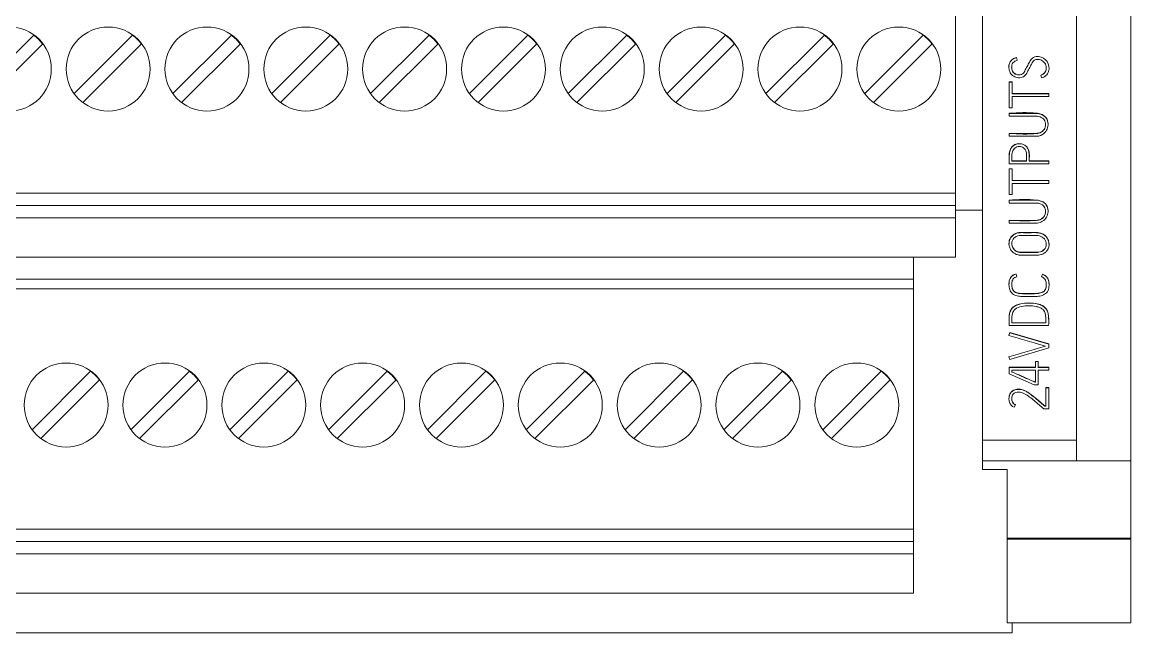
# Model space of a CAD drawing. Header units: millimetres. Extents: x 983 to 2111, y 2638 to 4457.
# Drawn here: x 1495.64 to 1540.51, y 3406.41 to 3431.12 of the extents above; entities that cross this region are included whole.
import ezdxf

# ---------------------------------------------------------------- set-up
doc = ezdxf.new("R2010")
doc.units = ezdxf.units.MM

# ---------------------------------------------------------------- blocks, each defined once
blk = doc.blocks.new('16DIDQ')
at = {"color": 7, "linetype": 'Continuous', "lineweight": 15}
for p, q in [((1540.51, 3443.808), (1540.51, 3413.363)), ((1538.31, 3414.209), (1538.31, 3440.752)), ((1533.41, 3424.208), (1533.41, 3433.463)), ((1534.51, 3431.708), (1534.51, 3414.209)), ((1493.744, 3428.23), (1496.108, 3430.594)), ((1497.744, 3428.23), (1500.108, 3430.594)), ((1501.744, 3428.23), (1504.108, 3430.594)), ((1505.744, 3428.23), (1508.108, 3430.594)), ((1509.744, 3428.23), (1512.108, 3430.594)), ((1513.744, 3428.23), (1516.108, 3430.594)), ((1517.744, 3428.23), (1520.108, 3430.594)), ((1521.744, 3428.23), (1524.108, 3430.594)), ((1525.744, 3428.23), (1528.108, 3430.594)), ((1529.744, 3428.23), (1532.108, 3430.594)), ((1496.461, 3430.24), (1494.094, 3427.873)), ((1500.461, 3430.24), (1498.094, 3427.873)), ((1504.461, 3430.24), (1502.094, 3427.873)), ((1508.461, 3430.24), (1506.094, 3427.873)), ((1512.461, 3430.24), (1510.094, 3427.873)), ((1516.461, 3430.24), (1514.094, 3427.873)), ((1520.461, 3430.24), (1518.094, 3427.873)), ((1524.461, 3430.24), (1522.094, 3427.873)), ((1528.461, 3430.24), (1526.094, 3427.873)), ((1532.461, 3430.24), (1530.094, 3427.873)), ((1535.88, 3429.696), (1535.88, 3429.689)), ((1535.88, 3429.696), (1535.911, 3429.588)), ((1535.911, 3429.581), (1535.88, 3429.689)), ((1535.911, 3429.581), (1535.911, 3429.588)), ((1535.574, 3429.322), (1535.574, 3429.315)), ((1536.861, 3428.974), (1536.861, 3428.981)), ((1536.861, 3428.974), (1536.892, 3428.866)), ((1537.2, 3429.264), (1537.2, 3429.271)), ((1535.702, 3428.707), (1535.589, 3428.707)), ((1535.589, 3428.707), (1535.589, 3428.7)), ((1535.589, 3428.7), (1535.589, 3427.657)), ((1535.702, 3428.7), (1535.589, 3428.7)), ((1535.702, 3428.7), (1535.702, 3428.707)), ((1535.702, 3428.226), (1535.702, 3428.7)), ((1537.187, 3428.233), (1535.702, 3428.233)), ((1537.187, 3428.226), (1535.702, 3428.226)), ((1535.702, 3428.113), (1537.187, 3428.113)), ((1535.702, 3427.657), (1535.702, 3428.113)), ((1537.187, 3428.226), (1537.187, 3428.233)), ((1537.187, 3428.113), (1537.187, 3428.226)), ((1535.589, 3427.657), (1535.702, 3427.657)), ((1535.585, 3427.439), (1535.585, 3427.431)), ((1535.585, 3427.319), (1535.585, 3427.431)), ((1537.164, 3426.991), (1537.164, 3426.998)), ((1535.585, 3426.624), (1535.585, 3426.617)), ((1535.585, 3426.504), (1535.585, 3426.617)), ((1535.585, 3425.691), (1535.585, 3425.684)), ((1535.587, 3425.386), (1537.187, 3425.386)), ((1535.7, 3425.506), (1535.7, 3425.499)), ((1535.7, 3425.506), (1536.288, 3425.506)), ((1536.288, 3425.499), (1535.7, 3425.499)), ((1536.288, 3425.499), (1536.288, 3425.506)), ((1536.401, 3425.499), (1536.401, 3425.506)), ((1536.401, 3425.506), (1537.187, 3425.506)), ((1537.187, 3425.499), (1536.401, 3425.499)), ((1537.187, 3425.506), (1537.187, 3425.499)), ((1537.187, 3425.386), (1537.187, 3425.499)), ((1535.702, 3425.192), (1535.589, 3425.192)), ((1535.589, 3425.185), (1535.589, 3425.192)), ((1535.589, 3425.185), (1535.702, 3425.185)), ((1535.589, 3424.142), (1535.589, 3425.185)), ((1535.702, 3425.185), (1535.702, 3425.192)), ((1535.702, 3425.185), (1535.702, 3424.711)), ((1537.187, 3424.718), (1535.702, 3424.718)), ((1535.702, 3424.711), (1537.187, 3424.711)), ((1537.187, 3424.598), (1535.702, 3424.598)), ((1535.702, 3424.598), (1535.702, 3424.142)), ((1537.187, 3424.711), (1537.187, 3424.718)), ((1537.187, 3424.711), (1537.187, 3424.598)), ((1488.91, 3424.208), (1533.41, 3424.208)), ((1533.41, 3423.708), (1533.41, 3424.208)), ((1535.702, 3424.142), (1535.589, 3424.142)), ((1488.91, 3423.708), (1533.41, 3423.708)), ((1533.41, 3423.208), (1533.41, 3423.708)), ((1535.585, 3423.923), (1535.585, 3423.916)), ((1535.585, 3423.803), (1535.585, 3423.916)), ((1533.41, 3423.208), (1488.91, 3423.208)), ((1534.51, 3423.508), (1533.41, 3423.508)), ((1533.41, 3421.608), (1533.41, 3423.208)), ((1537.164, 3423.476), (1537.164, 3423.483)), ((1535.585, 3423.109), (1535.585, 3423.102)), ((1535.585, 3422.989), (1535.585, 3423.102)), ((1535.578, 3422.171), (1535.578, 3422.164)), ((1537.201, 3422.128), (1537.201, 3422.135)), ((1533.41, 3421.608), (1488.91, 3421.608)), ((1531.71, 3420.728), (1531.71, 3421.608)), ((1535.864, 3420.921), (1535.864, 3420.928)), ((1535.864, 3420.928), (1535.891, 3420.82)), ((1535.864, 3420.921), (1535.891, 3420.813)), ((1536.896, 3420.822), (1536.934, 3420.926)), ((1536.896, 3420.815), (1536.934, 3420.919)), ((1536.934, 3420.919), (1536.934, 3420.926)), ((1531.71, 3420.728), (1487.21, 3420.728)), ((1531.71, 3420.328), (1531.71, 3420.728)), ((1535.578, 3420.528), (1535.578, 3420.521)), ((1535.891, 3420.82), (1535.891, 3420.813)), ((1536.896, 3420.815), (1536.896, 3420.822)), ((1537.199, 3420.48), (1537.199, 3420.487)), ((1531.71, 3420.328), (1487.21, 3420.328)), ((1531.71, 3410.608), (1531.71, 3420.328)), ((1535.58, 3418.996), (1535.58, 3418.989)), ((1535.583, 3418.84), (1537.176, 3418.84)), ((1535.696, 3418.96), (1535.696, 3418.953)), ((1537.072, 3418.96), (1535.696, 3418.96)), ((1537.072, 3418.953), (1535.696, 3418.953)), ((1537.072, 3418.953), (1537.072, 3418.96)), ((1537.189, 3419.041), (1537.189, 3419.048)), ((1535.576, 3418.449), (1535.607, 3418.557)), ((1535.576, 3418.442), (1535.607, 3418.55)), ((1535.576, 3418.449), (1535.576, 3418.442)), ((1535.607, 3418.557), (1535.607, 3418.55)), ((1535.607, 3418.557), (1537.187, 3418.099)), ((1535.607, 3418.55), (1537.187, 3418.092)), ((1537.187, 3417.937), (1535.607, 3417.477)), ((1537.187, 3418.099), (1537.187, 3418.092)), ((1537.187, 3418.092), (1537.187, 3417.937)), ((1535.576, 3417.592), (1535.576, 3417.585)), ((1535.607, 3417.477), (1535.576, 3417.585)), ((1536.652, 3417.395), (1536.652, 3417.388)), ((1536.763, 3417.395), (1536.652, 3417.395)), ((1536.652, 3417.153), (1536.652, 3417.388)), ((1536.652, 3417.388), (1536.763, 3417.388)), ((1536.763, 3417.395), (1536.763, 3417.388)), ((1536.763, 3417.388), (1536.763, 3417.153)), ((1496.044, 3414.63), (1498.408, 3416.994)), ((1500.044, 3414.63), (1502.408, 3416.994)), ((1504.044, 3414.63), (1506.408, 3416.994)), ((1508.044, 3414.63), (1510.408, 3416.994)), ((1512.044, 3414.63), (1514.408, 3416.994)), ((1516.044, 3414.63), (1518.408, 3416.994)), ((1520.044, 3414.63), (1522.408, 3416.994)), ((1524.044, 3414.63), (1526.408, 3416.994)), ((1528.044, 3414.63), (1530.408, 3416.994)), ((1535.587, 3417.153), (1535.587, 3417.16)), ((1536.652, 3417.16), (1535.587, 3417.16)), ((1535.587, 3416.89), (1535.587, 3417.153)), ((1535.587, 3417.153), (1536.652, 3417.153)), ((1536.599, 3416.443), (1535.587, 3416.89)), ((1535.698, 3417.04), (1535.698, 3416.963)), ((1536.652, 3417.04), (1535.698, 3417.04)), ((1536.652, 3416.553), (1536.652, 3417.04)), ((1537.187, 3417.16), (1536.763, 3417.16)), ((1536.763, 3417.153), (1537.187, 3417.153)), ((1537.187, 3417.04), (1536.763, 3417.04)), ((1536.763, 3417.04), (1536.763, 3416.443)), ((1537.187, 3417.16), (1537.187, 3417.153)), ((1537.187, 3417.153), (1537.187, 3417.04)), ((1498.761, 3416.64), (1496.394, 3414.273)), ((1502.761, 3416.64), (1500.394, 3414.273)), ((1506.761, 3416.64), (1504.394, 3414.273)), ((1510.761, 3416.64), (1508.394, 3414.273)), ((1514.761, 3416.64), (1512.394, 3414.273)), ((1518.761, 3416.64), (1516.394, 3414.273)), ((1522.761, 3416.64), (1520.394, 3414.273)), ((1526.761, 3416.64), (1524.394, 3414.273)), ((1530.761, 3416.64), (1528.394, 3414.273)), ((1536.763, 3416.443), (1536.599, 3416.443)), ((1536.623, 3416.561), (1536.623, 3416.553)), ((1536.652, 3416.561), (1536.623, 3416.561)), ((1536.623, 3416.553), (1536.652, 3416.553)), ((1537.076, 3416.335), (1537.076, 3416.328)), ((1537.076, 3416.335), (1537.187, 3416.335)), ((1537.076, 3416.328), (1537.076, 3415.588)), ((1537.187, 3416.328), (1537.076, 3416.328)), ((1537.187, 3416.335), (1537.187, 3416.328)), ((1537.187, 3415.478), (1537.187, 3416.328)), ((1535.578, 3415.885), (1535.578, 3415.878)), ((1535.785, 3415.537), (1535.836, 3415.637)), ((1535.836, 3415.644), (1535.836, 3415.637)), ((1537.023, 3415.595), (1537.023, 3415.588)), ((1537.023, 3415.595), (1537.076, 3415.595)), ((1537.076, 3415.588), (1537.023, 3415.588)), ((1536.983, 3415.478), (1537.187, 3415.478)), ((1538.31, 3414.209), (1534.51, 3414.209)), ((1534.51, 3414.209), (1534.51, 3413.363)), ((1538.31, 3413.363), (1538.31, 3414.209)), ((1538.31, 3413.363), (1534.51, 3413.363)), ((1534.51, 3413.018), (1534.51, 3413.363)), ((1540.51, 3413.363), (1538.31, 3413.363)), ((1540.51, 3413.363), (1540.51, 3410.241)), ((1534.51, 3413.018), (1535.51, 3413.018)), ((1535.51, 3413.018), (1535.51, 3410.241)), ((1487.21, 3410.608), (1531.71, 3410.608)), ((1531.71, 3410.108), (1531.71, 3410.608)), ((1535.51, 3410.241), (1540.51, 3410.241)), ((1535.51, 3410.202), (1535.51, 3410.241)), ((1540.51, 3410.202), (1535.51, 3410.202)), ((1535.51, 3410.202), (1535.51, 3406.808)), ((1540.51, 3410.202), (1540.51, 3410.241)), ((1540.51, 3410.202), (1540.51, 3406.808)), ((1487.21, 3410.108), (1531.71, 3410.108)), ((1531.71, 3409.608), (1531.71, 3410.108)), ((1531.71, 3409.608), (1487.21, 3409.608)), ((1531.71, 3408.008), (1531.71, 3409.608)), ((1531.71, 3408.008), (1487.21, 3408.008)), ((1540.51, 3406.808), (1535.51, 3406.808)), ((1535.71, 3406.808), (1535.71, 3406.408)), ((1535.71, 3406.408), (1484.81, 3406.408))]:
    blk.add_line(p, q, dxfattribs=at)
at = {"color": 7, "linetype": 'Continuous', "lineweight": 15, "flags": 128}
for points in [[(1535.593, 3425.759), (1535.594, 3425.833), (1535.637, 3425.985), (1535.714, 3426.093), (1535.822, 3426.17), (1535.951, 3426.209), (1536.091, 3426.203), (1536.215, 3426.151), (1536.309, 3426.064), (1536.37, 3425.952), (1536.402, 3425.77), (1536.401, 3425.506), (1536.401, 3425.506)], [(1537.083, 3422.139), (1537.082, 3422.077), (1537.066, 3422.019), (1537.039, 3421.968), (1536.955, 3421.884), (1536.854, 3421.834), (1536.26, 3421.811), (1536.024, 3421.811), (1535.907, 3421.84), (1535.809, 3421.901), (1535.733, 3421.997), (1535.695, 3422.118), (1535.695, 3422.118)]]:
    blk.add_lwpolyline(points, dxfattribs=at)
at = {"color": 7, "linetype": 'Continuous', "lineweight": 15}
for centre in [(1495.12, 3429.228), (1499.12, 3429.228), (1503.12, 3429.228), (1507.12, 3429.228), (1511.12, 3429.228), (1515.12, 3429.228), (1519.12, 3429.228), (1523.12, 3429.228), (1527.12, 3429.228), (1531.12, 3429.228), (1497.42, 3415.628), (1501.42, 3415.628), (1505.42, 3415.628), (1509.42, 3415.628), (1513.42, 3415.628), (1517.42, 3415.628), (1521.42, 3415.628), (1525.42, 3415.628), (1529.42, 3415.628)]:
    blk.add_circle(centre, 1.7, dxfattribs=at)
for centre in [(1495.096, 3429.228), (1499.096, 3429.228), (1503.096, 3429.228), (1507.096, 3429.228), (1511.096, 3429.228), (1515.096, 3429.228), (1519.096, 3429.228), (1523.096, 3429.228), (1527.096, 3429.228), (1531.096, 3429.228), (1497.396, 3415.628), (1501.396, 3415.628), (1505.396, 3415.628), (1509.396, 3415.628), (1513.396, 3415.628), (1517.396, 3415.628), (1521.396, 3415.628), (1525.396, 3415.628), (1529.396, 3415.628)]:
    blk.add_arc(centre, 1.7, 36.5435, 53.4565, dxfattribs=at)
for points, knots in [([(1535.88, 3429.689), (1535.814, 3429.67), (1535.752, 3429.64), (1535.648, 3429.551), (1535.608, 3429.493), (1535.569, 3429.362), (1535.57, 3429.292), (1535.592, 3429.157), (1535.615, 3429.091), (1535.695, 3428.981), (1535.752, 3428.937), (1535.877, 3428.883), (1535.946, 3428.871), (1536.049, 3428.874), (1536.083, 3428.879), (1536.147, 3428.904), (1536.175, 3428.924), (1536.253, 3428.992), (1536.29, 3429.05), (1536.355, 3429.171), (1536.388, 3429.231), (1536.452, 3429.352), (1536.478, 3429.416), (1536.532, 3429.504), (1536.552, 3429.532), (1536.602, 3429.58), (1536.631, 3429.6), (1536.73, 3429.629), (1536.802, 3429.617), (1536.93, 3429.569), (1536.986, 3429.525), (1537.046, 3429.441), (1537.062, 3429.411), (1537.082, 3429.345), (1537.086, 3429.311), (1537.088, 3429.242), (1537.085, 3429.208), (1537.069, 3429.141), (1537.054, 3429.109), (1536.991, 3429.027), (1536.929, 3428.988), (1536.861, 3428.974)], [0, 0, 0, 0, 0.0625, 0.0625, 0.125, 0.125, 0.1875, 0.1875, 0.25, 0.25, 0.3125, 0.3125, 0.375, 0.375, 0.40625, 0.40625, 0.4375, 0.4375, 0.5, 0.5, 0.5625, 0.5625, 0.625, 0.625, 0.65625, 0.65625, 0.6875, 0.6875, 0.75, 0.75, 0.8125, 0.8125, 0.84375, 0.84375, 0.875, 0.875, 0.90625, 0.90625, 0.9375, 0.9375, 1, 1, 1, 1]), ([(1535.58, 3429.322), (1535.579, 3429.349), (1535.575, 3429.414), (1535.616, 3429.512), (1535.691, 3429.603), (1535.784, 3429.663), (1535.851, 3429.687), (1535.88, 3429.696)], [0, 0, 0, 0, 0.152125, 0.372368, 0.592291, 0.826172, 1, 1, 1, 1]), ([(1536.892, 3428.866), (1536.958, 3428.885), (1537.021, 3428.915), (1537.125, 3429.006), (1537.163, 3429.066), (1537.222, 3429.265), (1537.198, 3429.412), (1537.046, 3429.64), (1536.915, 3429.716), (1536.71, 3429.736), (1536.638, 3429.729), (1536.517, 3429.662), (1536.469, 3429.609), (1536.394, 3429.496), (1536.367, 3429.433), (1536.303, 3429.313), (1536.271, 3429.253), (1536.209, 3429.132), (1536.176, 3429.07), (1536.097, 3429.005), (1536.065, 3428.991), (1535.996, 3428.983), (1535.962, 3428.986), (1535.86, 3429.002), (1535.796, 3429.038), (1535.732, 3429.119), (1535.716, 3429.15), (1535.696, 3429.214), (1535.692, 3429.248), (1535.686, 3429.316), (1535.686, 3429.35), (1535.702, 3429.417), (1535.719, 3429.447), (1535.782, 3429.527), (1535.845, 3429.562), (1535.911, 3429.581)], [0, 0, 0, 0, 0.0625, 0.0625, 0.125, 0.125, 0.25, 0.25, 0.375, 0.375, 0.4375, 0.4375, 0.5, 0.5, 0.5625, 0.5625, 0.625, 0.625, 0.6875, 0.6875, 0.71875, 0.71875, 0.75, 0.75, 0.8125, 0.8125, 0.84375, 0.84375, 0.875, 0.875, 0.90625, 0.90625, 0.9375, 0.9375, 1, 1, 1, 1]), ([(1535.688, 3429.327), (1535.688, 3429.323), (1535.683, 3429.276), (1535.698, 3429.196), (1535.746, 3429.101), (1535.803, 3429.044), (1535.847, 3429.027), (1535.862, 3429.021)], [0, 0, 0, 0, 0.028781, 0.379694, 0.626694, 0.874405, 1, 1, 1, 1]), ([(1536.861, 3428.981), (1536.89, 3428.99), (1536.95, 3429.009), (1537.026, 3429.069), (1537.054, 3429.126), (1537.069, 3429.156)], [0, 0, 0, 0, 0.325036, 0.656978, 1, 1, 1, 1]), ([(1535.585, 3427.439), (1535.955, 3427.459), (1536.373, 3427.483), (1536.845, 3427.419), (1536.986, 3427.355), (1537.092, 3427.251), (1537.152, 3427.13), (1537.159, 3427.042), (1537.162, 3426.998)], [0, 0, 0, 0, 0.608045, 0.685081, 0.783485, 0.855432, 0.927241, 1, 1, 1, 1]), ([(1535.585, 3427.431), (1535.894, 3427.431), (1536.204, 3427.431), (1536.552, 3427.431), (1536.591, 3427.431), (1536.669, 3427.431), (1536.708, 3427.434), (1536.783, 3427.423), (1536.82, 3427.412), (1536.893, 3427.387), (1536.928, 3427.372), (1537.027, 3427.314), (1537.083, 3427.256), (1537.151, 3427.119), (1537.168, 3427.042), (1537.158, 3426.888), (1537.133, 3426.814), (1537.058, 3426.681), (1537.004, 3426.623), (1536.906, 3426.562), (1536.872, 3426.545), (1536.801, 3426.518), (1536.763, 3426.509), (1536.649, 3426.502), (1536.573, 3426.504), (1536.193, 3426.504), (1535.889, 3426.504), (1535.585, 3426.504)], [0, 0, 0, 0, 0.25, 0.25, 0.28125, 0.28125, 0.3125, 0.3125, 0.34375, 0.34375, 0.375, 0.375, 0.4375, 0.4375, 0.5, 0.5, 0.5625, 0.5625, 0.625, 0.625, 0.65625, 0.65625, 0.6875, 0.6875, 0.75, 0.75, 1, 1, 1, 1]), ([(1535.585, 3426.617), (1535.865, 3426.617), (1536.215, 3426.617), (1536.566, 3426.617), (1536.671, 3426.617), (1536.706, 3426.616), (1536.775, 3426.623), (1536.809, 3426.632), (1536.906, 3426.671), (1536.96, 3426.718), (1537.036, 3426.834), (1537.057, 3426.904), (1537.057, 3427.042), (1537.043, 3427.114), (1536.964, 3427.228), (1536.9, 3427.265), (1536.803, 3427.303), (1536.769, 3427.313), (1536.7, 3427.32), (1536.665, 3427.319), (1536.56, 3427.319), (1536.212, 3427.319), (1535.864, 3427.319), (1535.585, 3427.319)], [0, 0, 0, 0, 0.25, 0.3125, 0.3125, 0.34375, 0.34375, 0.375, 0.375, 0.4375, 0.4375, 0.5, 0.5, 0.5625, 0.5625, 0.625, 0.625, 0.65625, 0.65625, 0.6875, 0.6875, 0.75, 1, 1, 1, 1]), ([(1535.585, 3426.624), (1535.965, 3426.598), (1536.387, 3426.569), (1536.848, 3426.645), (1536.949, 3426.713), (1537.02, 3426.809), (1537.057, 3426.903), (1537.054, 3426.964), (1537.053, 3426.982)], [0, 0, 0, 0, 0.679956, 0.753155, 0.826668, 0.891286, 0.966682, 1, 1, 1, 1]), ([(1536.401, 3425.499), (1536.402, 3425.54), (1536.401, 3425.581), (1536.402, 3425.663), (1536.403, 3425.705), (1536.401, 3425.828), (1536.389, 3425.912), (1536.316, 3426.061), (1536.257, 3426.124), (1536.11, 3426.2), (1536.024, 3426.213), (1535.86, 3426.188), (1535.782, 3426.15), (1535.662, 3426.037), (1535.622, 3425.96), (1535.585, 3425.8), (1535.584, 3425.717), (1535.587, 3425.551), (1535.587, 3425.469), (1535.587, 3425.386)], [0, 0, 0, 0, 0.0625, 0.0625, 0.125, 0.125, 0.25, 0.25, 0.375, 0.375, 0.5, 0.5, 0.625, 0.625, 0.75, 0.75, 0.875, 0.875, 1, 1, 1, 1]), ([(1535.7, 3425.499), (1535.7, 3425.561), (1535.701, 3425.623), (1535.699, 3425.746), (1535.697, 3425.808), (1535.734, 3425.93), (1535.769, 3425.986), (1535.867, 3426.067), (1535.931, 3426.09), (1536.057, 3426.094), (1536.122, 3426.075), (1536.222, 3425.996), (1536.256, 3425.938), (1536.29, 3425.816), (1536.288, 3425.752), (1536.288, 3425.625), (1536.288, 3425.562), (1536.288, 3425.499)], [0, 0, 0, 0, 0.125, 0.125, 0.25, 0.25, 0.375, 0.375, 0.5, 0.5, 0.625, 0.625, 0.75, 0.75, 0.875, 0.875, 1, 1, 1, 1]), ([(1535.585, 3423.923), (1535.955, 3423.944), (1536.373, 3423.968), (1536.845, 3423.903), (1536.986, 3423.84), (1537.092, 3423.735), (1537.152, 3423.615), (1537.159, 3423.527), (1537.162, 3423.483)], [0, 0, 0, 0, 0.6080448, 0.6850816, 0.7834852, 0.8554325, 0.9272414, 1, 1, 1, 1]), ([(1535.585, 3423.916), (1535.894, 3423.916), (1536.204, 3423.916), (1536.552, 3423.916), (1536.591, 3423.916), (1536.669, 3423.916), (1536.708, 3423.919), (1536.783, 3423.908), (1536.82, 3423.897), (1536.893, 3423.871), (1536.928, 3423.856), (1537.027, 3423.799), (1537.083, 3423.741), (1537.151, 3423.604), (1537.168, 3423.526), (1537.158, 3423.373), (1537.133, 3423.298), (1537.058, 3423.166), (1537.004, 3423.108), (1536.906, 3423.046), (1536.872, 3423.03), (1536.801, 3423.003), (1536.763, 3422.993), (1536.649, 3422.987), (1536.573, 3422.989), (1536.193, 3422.988), (1535.889, 3422.989), (1535.585, 3422.989)], [0, 0, 0, 0, 0.25, 0.25, 0.28125, 0.28125, 0.3125, 0.3125, 0.34375, 0.34375, 0.375, 0.375, 0.4375, 0.4375, 0.5, 0.5, 0.5625, 0.5625, 0.625, 0.625, 0.65625, 0.65625, 0.6875, 0.6875, 0.75, 0.75, 1, 1, 1, 1]), ([(1535.585, 3423.102), (1535.865, 3423.102), (1536.215, 3423.102), (1536.566, 3423.102), (1536.671, 3423.102), (1536.706, 3423.101), (1536.775, 3423.108), (1536.809, 3423.116), (1536.906, 3423.155), (1536.96, 3423.203), (1537.036, 3423.319), (1537.057, 3423.388), (1537.057, 3423.527), (1537.043, 3423.599), (1536.964, 3423.713), (1536.9, 3423.75), (1536.803, 3423.788), (1536.769, 3423.798), (1536.7, 3423.804), (1536.665, 3423.803), (1536.56, 3423.803), (1536.212, 3423.803), (1535.864, 3423.803), (1535.585, 3423.803)], [0, 0, 0, 0, 0.25, 0.3125, 0.3125, 0.34375, 0.34375, 0.375, 0.375, 0.4375, 0.4375, 0.5, 0.5, 0.5625, 0.5625, 0.625, 0.625, 0.65625, 0.65625, 0.6875, 0.6875, 0.75, 1, 1, 1, 1]), ([(1535.585, 3423.109), (1535.965, 3423.082), (1536.387, 3423.054), (1536.848, 3423.129), (1536.949, 3423.198), (1537.02, 3423.294), (1537.057, 3423.387), (1537.054, 3423.448), (1537.053, 3423.467)], [0, 0, 0, 0, 0.679956, 0.753155, 0.826668, 0.891286, 0.966682, 1, 1, 1, 1]), ([(1535.59, 3422.06), (1535.6, 3422.013), (1535.634, 3421.924), (1535.722, 3421.813), (1535.841, 3421.733), (1535.967, 3421.695), (1536.111, 3421.688), (1536.251, 3421.691), (1536.404, 3421.695), (1536.552, 3421.691), (1536.694, 3421.689), (1536.837, 3421.703), (1536.967, 3421.745), (1537.084, 3421.827), (1537.169, 3421.942), (1537.206, 3422.081), (1537.199, 3422.225), (1537.146, 3422.359), (1537.058, 3422.474), (1536.942, 3422.552), (1536.805, 3422.592), (1536.684, 3422.606), (1536.539, 3422.604), (1536.398, 3422.603), (1536.235, 3422.601), (1536.108, 3422.605), (1535.996, 3422.603), (1535.903, 3422.584), (1535.801, 3422.545), (1535.697, 3422.473), (1535.612, 3422.354), (1535.57, 3422.211), (1535.579, 3422.11), (1535.59, 3422.06)], [0, 0, 0, 0, 0.03333, 0.066296, 0.098329, 0.132608, 0.157889, 0.198913, 0.231784, 0.265179, 0.303243, 0.331515, 0.366032, 0.398021, 0.431127, 0.464541, 0.49748, 0.531147, 0.564512, 0.597756, 0.627927, 0.664251, 0.682591, 0.730487, 0.763618, 0.79675, 0.820232, 0.842219, 0.863293, 0.896788, 0.929789, 0.964155, 1, 1, 1, 1]), ([(1537.196, 3422.135), (1537.196, 3422.167), (1537.197, 3422.247), (1537.145, 3422.366), (1537.059, 3422.481), (1536.898, 3422.587), (1536.752, 3422.609), (1536.65, 3422.612), (1536.624, 3422.612), (1536.437, 3422.61), (1536.208, 3422.616), (1535.95, 3422.607), (1535.814, 3422.561), (1535.696, 3422.48), (1535.614, 3422.361), (1535.574, 3422.252), (1535.581, 3422.187), (1535.583, 3422.171)], [0, 0, 0, 0, 0.044638, 0.11201, 0.178777, 0.245302, 0.377742, 0.379096, 0.388701, 0.414444, 0.642877, 0.712096, 0.775859, 0.842888, 0.908925, 0.977696, 1, 1, 1, 1]), ([(1535.695, 3422.111), (1535.701, 3422.072), (1535.712, 3422.034), (1535.71, 3422.043), (1535.698, 3422.082), (1535.704, 3422.064), (1535.717, 3422.021), (1535.755, 3421.952), (1535.78, 3421.921), (1535.868, 3421.842), (1535.946, 3421.812), (1536.102, 3421.796), (1536.182, 3421.805), (1536.339, 3421.803), (1536.417, 3421.803), (1536.574, 3421.803), (1536.653, 3421.797), (1536.81, 3421.81), (1536.89, 3421.832), (1536.988, 3421.899), (1537.017, 3421.928), (1537.061, 3421.994), (1537.075, 3422.031), (1537.096, 3422.148), (1537.082, 3422.231), (1537.005, 3422.368), (1536.941, 3422.423), (1536.796, 3422.487), (1536.716, 3422.492), (1536.558, 3422.489), (1536.48, 3422.491), (1536.323, 3422.49), (1536.244, 3422.489), (1536.087, 3422.494), (1536.007, 3422.494), (1535.854, 3422.451), (1535.786, 3422.404), (1535.699, 3422.271), (1535.684, 3422.189), (1535.695, 3422.111)], [0, 0, 0, 0, 0.03125, 0.03125, 0.0625, 0.0625, 0.09375, 0.09375, 0.125, 0.125, 0.1875, 0.1875, 0.25, 0.25, 0.3125, 0.3125, 0.375, 0.375, 0.4375, 0.4375, 0.46875, 0.46875, 0.5, 0.5, 0.5625, 0.5625, 0.625, 0.625, 0.6875, 0.6875, 0.75, 0.75, 0.8125, 0.8125, 0.875, 0.875, 0.9375, 0.9375, 1, 1, 1, 1]), ([(1536.934, 3420.919), (1537.001, 3420.899), (1537.061, 3420.859), (1537.15, 3420.752), (1537.178, 3420.686), (1537.2, 3420.55), (1537.203, 3420.479), (1537.189, 3420.342), (1537.171, 3420.274), (1537.094, 3420.157), (1537.036, 3420.115), (1536.91, 3420.058), (1536.842, 3420.041), (1536.706, 3420.023), (1536.638, 3420.022), (1536.502, 3420.018), (1536.434, 3420.016), (1536.298, 3420.015), (1536.229, 3420.016), (1536.093, 3420.021), (1536.025, 3420.024), (1535.891, 3420.047), (1535.824, 3420.067), (1535.708, 3420.138), (1535.661, 3420.191), (1535.601, 3420.313), (1535.586, 3420.381), (1535.575, 3420.515), (1535.576, 3420.583), (1535.606, 3420.717), (1535.638, 3420.78), (1535.732, 3420.877), (1535.796, 3420.91), (1535.864, 3420.921)], [0, 0, 0, 0, 0.0625, 0.0625, 0.125, 0.125, 0.1875, 0.1875, 0.25, 0.25, 0.3125, 0.3125, 0.375, 0.375, 0.4375, 0.4375, 0.5, 0.5, 0.5625, 0.5625, 0.625, 0.625, 0.6875, 0.6875, 0.75, 0.75, 0.8125, 0.8125, 0.875, 0.875, 0.9375, 0.9375, 1, 1, 1, 1]), ([(1535.59, 3420.528), (1535.587, 3420.571), (1535.58, 3420.656), (1535.63, 3420.774), (1535.709, 3420.868), (1535.796, 3420.914), (1535.849, 3420.925), (1535.864, 3420.928)], [0, 0, 0, 0, 0.239007, 0.468337, 0.698695, 0.912502, 1, 1, 1, 1]), ([(1536.934, 3420.926), (1536.97, 3420.911), (1537.042, 3420.882), (1537.127, 3420.795), (1537.189, 3420.665), (1537.207, 3420.555), (1537.198, 3420.489), (1537.198, 3420.487)], [0, 0, 0, 0, 0.208758, 0.417251, 0.642896, 0.98535, 1, 1, 1, 1]), ([(1535.891, 3420.813), (1535.837, 3420.802), (1535.785, 3420.776), (1535.718, 3420.69), (1535.7, 3420.636), (1535.688, 3420.528), (1535.69, 3420.473), (1535.704, 3420.365), (1535.717, 3420.31), (1535.782, 3420.221), (1535.83, 3420.19), (1535.932, 3420.151), (1535.987, 3420.142), (1536.149, 3420.125), (1536.258, 3420.132), (1536.477, 3420.134), (1536.587, 3420.129), (1536.75, 3420.141), (1536.804, 3420.149), (1536.911, 3420.178), (1536.967, 3420.201), (1537.048, 3420.279), (1537.068, 3420.336), (1537.09, 3420.446), (1537.092, 3420.503), (1537.08, 3420.616), (1537.067, 3420.673), (1537, 3420.765), (1536.951, 3420.798), (1536.896, 3420.815)], [0, 0, 0, 0, 0.0625, 0.0625, 0.125, 0.125, 0.1875, 0.1875, 0.25, 0.25, 0.3125, 0.3125, 0.375, 0.375, 0.5, 0.5, 0.625, 0.625, 0.6875, 0.6875, 0.75, 0.75, 0.8125, 0.8125, 0.875, 0.875, 0.9375, 0.9375, 1, 1, 1, 1]), ([(1535.696, 3420.532), (1535.696, 3420.473), (1535.695, 3420.383), (1535.742, 3420.271), (1535.816, 3420.203), (1535.975, 3420.138), (1536.235, 3420.137), (1536.563, 3420.139), (1536.831, 3420.146), (1536.984, 3420.222), (1537.042, 3420.283), (1537.082, 3420.38), (1537.084, 3420.459), (1537.085, 3420.508)], [0, 0, 0, 0, 0.094679, 0.143043, 0.191748, 0.252338, 0.416276, 0.601429, 0.788003, 0.834422, 0.872814, 0.921893, 1, 1, 1, 1]), ([(1535.582, 3418.996), (1535.581, 3419.037), (1535.579, 3419.172), (1535.592, 3419.36), (1535.682, 3419.534), (1535.813, 3419.648), (1536.081, 3419.759), (1536.424, 3419.769), (1536.759, 3419.732), (1536.961, 3419.641), (1537.09, 3419.529), (1537.183, 3419.33), (1537.184, 3419.164), (1537.185, 3419.048)], [0, 0, 0, 0, 0.049188, 0.158142, 0.216301, 0.27452, 0.357705, 0.551298, 0.669192, 0.749214, 0.807229, 0.865775, 1, 1, 1, 1]), ([(1537.176, 3418.84), (1537.192, 3418.961), (1537.193, 3419.081), (1537.175, 3419.261), (1537.167, 3419.321), (1537.132, 3419.438), (1537.103, 3419.494), (1536.981, 3419.629), (1536.865, 3419.685), (1536.63, 3419.744), (1536.507, 3419.752), (1536.264, 3419.752), (1536.142, 3419.744), (1535.905, 3419.687), (1535.791, 3419.634), (1535.666, 3419.497), (1535.637, 3419.443), (1535.598, 3419.327), (1535.588, 3419.267), (1535.58, 3419.145), (1535.58, 3419.084), (1535.58, 3418.962), (1535.58, 3418.901), (1535.583, 3418.84)], [0, 0, 0, 0, 0.125, 0.125, 0.1875, 0.1875, 0.25, 0.25, 0.375, 0.375, 0.5, 0.5, 0.625, 0.625, 0.75, 0.75, 0.8125, 0.8125, 0.875, 0.875, 0.9375, 0.9375, 1, 1, 1, 1]), ([(1535.696, 3418.953), (1535.695, 3419.002), (1535.696, 3419.051), (1535.696, 3419.149), (1535.696, 3419.197), (1535.707, 3419.295), (1535.718, 3419.343), (1535.759, 3419.432), (1535.79, 3419.472), (1535.903, 3419.565), (1535.997, 3419.599), (1536.19, 3419.636), (1536.287, 3419.642), (1536.481, 3419.642), (1536.579, 3419.636), (1536.723, 3419.606), (1536.77, 3419.593), (1536.861, 3419.558), (1536.905, 3419.535), (1536.979, 3419.471), (1537.008, 3419.43), (1537.047, 3419.34), (1537.055, 3419.291), (1537.075, 3419.147), (1537.082, 3419.051), (1537.072, 3418.953)], [0, 0, 0, 0, 0.0625, 0.0625, 0.125, 0.125, 0.1875, 0.1875, 0.25, 0.25, 0.375, 0.375, 0.5, 0.5, 0.625, 0.625, 0.6875, 0.6875, 0.75, 0.75, 0.8125, 0.8125, 0.875, 0.875, 1, 1, 1, 1]), ([(1537.054, 3418.015), (1536.993, 3418.034), (1536.931, 3418.05), (1536.808, 3418.086), (1536.746, 3418.104), (1536.562, 3418.158), (1536.438, 3418.193), (1536.068, 3418.298), (1535.822, 3418.369), (1535.576, 3418.442)], [0, 0, 0, 0, 0.125, 0.125, 0.25, 0.25, 0.5, 0.5, 1, 1, 1, 1]), ([(1535.576, 3417.585), (1535.823, 3417.656), (1536.069, 3417.726), (1536.438, 3417.836), (1536.561, 3417.871), (1536.808, 3417.942), (1536.932, 3417.975), (1537.054, 3418.015)], [0, 0, 0, 0, 0.5, 0.5, 0.75, 0.75, 1, 1, 1, 1]), ([(1536.623, 3416.561), (1536.547, 3416.596), (1536.47, 3416.63), (1536.392, 3416.664), (1536.315, 3416.698), (1536.238, 3416.732), (1536.161, 3416.766), (1536.007, 3416.835), (1535.853, 3416.903), (1535.698, 3416.97)], [0, 0, 0, 0, 0.000253128, 0.000253128, 0.000253128, 0.000506223, 0.000506223, 0.000506223, 0.001012364, 0.001012364, 0.001012364, 0.001012364]), ([(1535.698, 3416.963), (1535.775, 3416.93), (1535.853, 3416.895), (1535.93, 3416.862), (1536.007, 3416.828), (1536.084, 3416.794), (1536.161, 3416.759), (1536.315, 3416.691), (1536.471, 3416.625), (1536.623, 3416.553)], [0, 0, 0, 0, 0.000253101, 0.000253101, 0.000253101, 0.0005062, 0.0005062, 0.0005062, 0.001012365, 0.001012365, 0.001012365, 0.001012365]), ([(1537.023, 3415.588), (1536.875, 3415.713), (1536.73, 3415.839), (1536.505, 3416.021), (1536.429, 3416.081), (1536.308, 3416.16), (1536.267, 3416.185), (1536.18, 3416.226), (1536.133, 3416.241), (1535.991, 3416.268), (1535.89, 3416.268), (1535.754, 3416.218), (1535.712, 3416.19), (1535.644, 3416.122), (1535.62, 3416.079), (1535.588, 3415.988), (1535.579, 3415.939), (1535.577, 3415.843), (1535.582, 3415.794), (1535.626, 3415.656), (1535.695, 3415.578), (1535.785, 3415.537)], [0, 0, 0, 0, 0.25, 0.25, 0.375, 0.375, 0.4375, 0.4375, 0.5, 0.5, 0.625, 0.625, 0.6875, 0.6875, 0.75, 0.75, 0.8125, 0.8125, 0.875, 0.875, 1, 1, 1, 1]), ([(1535.592, 3415.992), (1535.592, 3415.997), (1535.595, 3416.041), (1535.635, 3416.118), (1535.712, 3416.202), (1535.829, 3416.259), (1535.989, 3416.277), (1536.235, 3416.232), (1536.581, 3415.974), (1536.847, 3415.746), (1537.023, 3415.595)], [0, 0, 0, 0, 0.008565, 0.073994, 0.140191, 0.198294, 0.288915, 0.406855, 0.608679, 1, 1, 1, 1]), ([(1535.836, 3415.637), (1535.798, 3415.655), (1535.765, 3415.681), (1535.716, 3415.747), (1535.699, 3415.786), (1535.686, 3415.868), (1535.688, 3415.91), (1535.703, 3415.99), (1535.719, 3416.03), (1535.771, 3416.095), (1535.807, 3416.118), (1535.887, 3416.144), (1535.928, 3416.15), (1536.053, 3416.148), (1536.134, 3416.124), (1536.281, 3416.051), (1536.348, 3416.002), (1536.48, 3415.903), (1536.544, 3415.852), (1536.734, 3415.694), (1536.858, 3415.585), (1536.983, 3415.478)], [0, 0, 0, 0, 0.0625, 0.0625, 0.125, 0.125, 0.1875, 0.1875, 0.25, 0.25, 0.3125, 0.3125, 0.375, 0.375, 0.5, 0.5, 0.625, 0.625, 0.75, 0.75, 1, 1, 1, 1]), ([(1535.695, 3415.884), (1535.693, 3415.865), (1535.689, 3415.817), (1535.721, 3415.744), (1535.771, 3415.68), (1535.816, 3415.655), (1535.836, 3415.644)], [0, 0, 0, 0, 0.189757, 0.483484, 0.777664, 1, 1, 1, 1])]:
    blk.add_open_spline(points, degree=3, knots=knots, dxfattribs=at)

msp = doc.modelspace()

# ---------------------------------------------------------------- block references
at = {"lineweight": -3}
msp.add_blockref('16DIDQ', (0, 0), dxfattribs=at)

doc.saveas('drawing.dxf')
